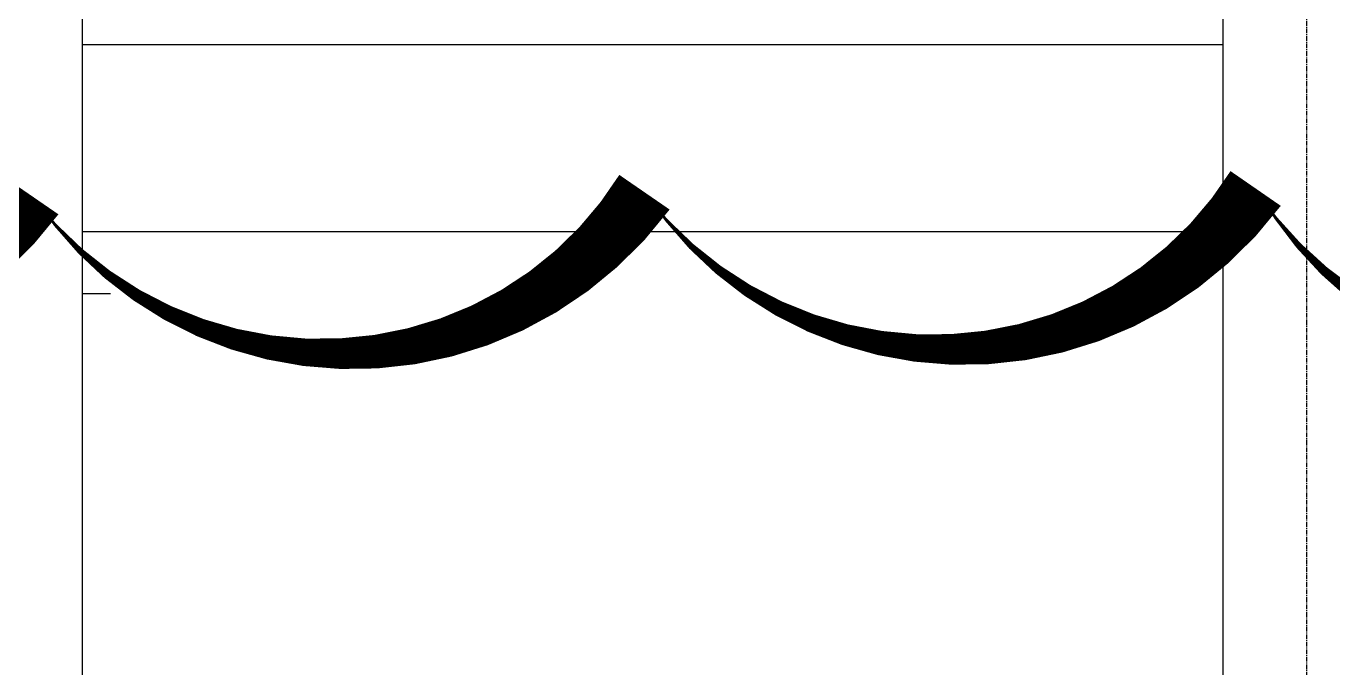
# Model space of a CAD drawing. Header units: inches. Extents: x 102027 to 175311, y -32523 to 10797.
# Drawn here: x 126713 to 130207, y -761 to 955 of the extents above; entities that cross this region are included whole.
import ezdxf

# ---------------------------------------------------------------- set-up
doc = ezdxf.new("R2010")
doc.units = ezdxf.units.IN
doc.header["$MEASUREMENT"] = 0
doc.linetypes.add('CENTER', pattern=[2, 1.25, -0.25, 0.25, -0.25])
doc.layers.add('M-CLOUD', color=2, linetype='Continuous')
doc.layers.add('M-X-BKGD', color=8, linetype='Continuous')

msp = doc.modelspace()

# ---------------------------------------------------------------- linework, layer by layer
at = {"layer": 'M-CLOUD'}
msp.add_lwpolyline([(125097.3, 485.5, 0, 163.4, 0.520567), (126731.7, 498.2, 0, 163.4, 0.520567), (128366.1, 511, 0, 163.4, 0.520567), (130000.4, 521, 0, 163.4, 0.520567), (131631.7, 420.3, 0, 163.4, 0.520567), (133263.5, 350, 0, 163.4, 0.520567), (134897.3, 393.6, 0, 163.4, 0.520567), (136435.6, 740.1, 0, 163.4, 0.520567), (137169.7, 2015.9, 0, 163.4, 0.520567), (136247.9, 3075.8, 0, 163.4, 0.520567), (134651.6, 3255.5, 0, 163.4, 0.520567), (133017.2, 3249.1, 0, 163.4, 0.520567), (131382.8, 3237.9, 0, 163.4, 0.520567), (129748.4, 3226.6, 0, 163.4, 0.520567), (128114.1, 3215.3, 0, 163.4, 0.520567), (126479.7, 3204, 0, 163.4, 0.520567)], format="xyseb", dxfattribs=at)
at = {"layer": 'M-X-BKGD', "color": 8, "linetype": 'CENTER', "ltscale": 10}
msp.add_line((130137.6, -6544.1), (130137.6, 9596.6), dxfattribs=at)
at = {"layer": 'M-X-BKGD', "color": 8}
for p, q in [((126862.6, 3455.2), (126862.6, -6394.8)), ((129912.6, 3455.2), (129912.6, -6394.8)), ((129912.6, 905.2), (126862.6, 905.2)), ((129912.6, 405.2), (126862.6, 405.2)), ((126938.1, 239.3), (126862.6, 239.3))]:
    msp.add_line(p, q, dxfattribs=at)

doc.saveas('drawing.dxf')
